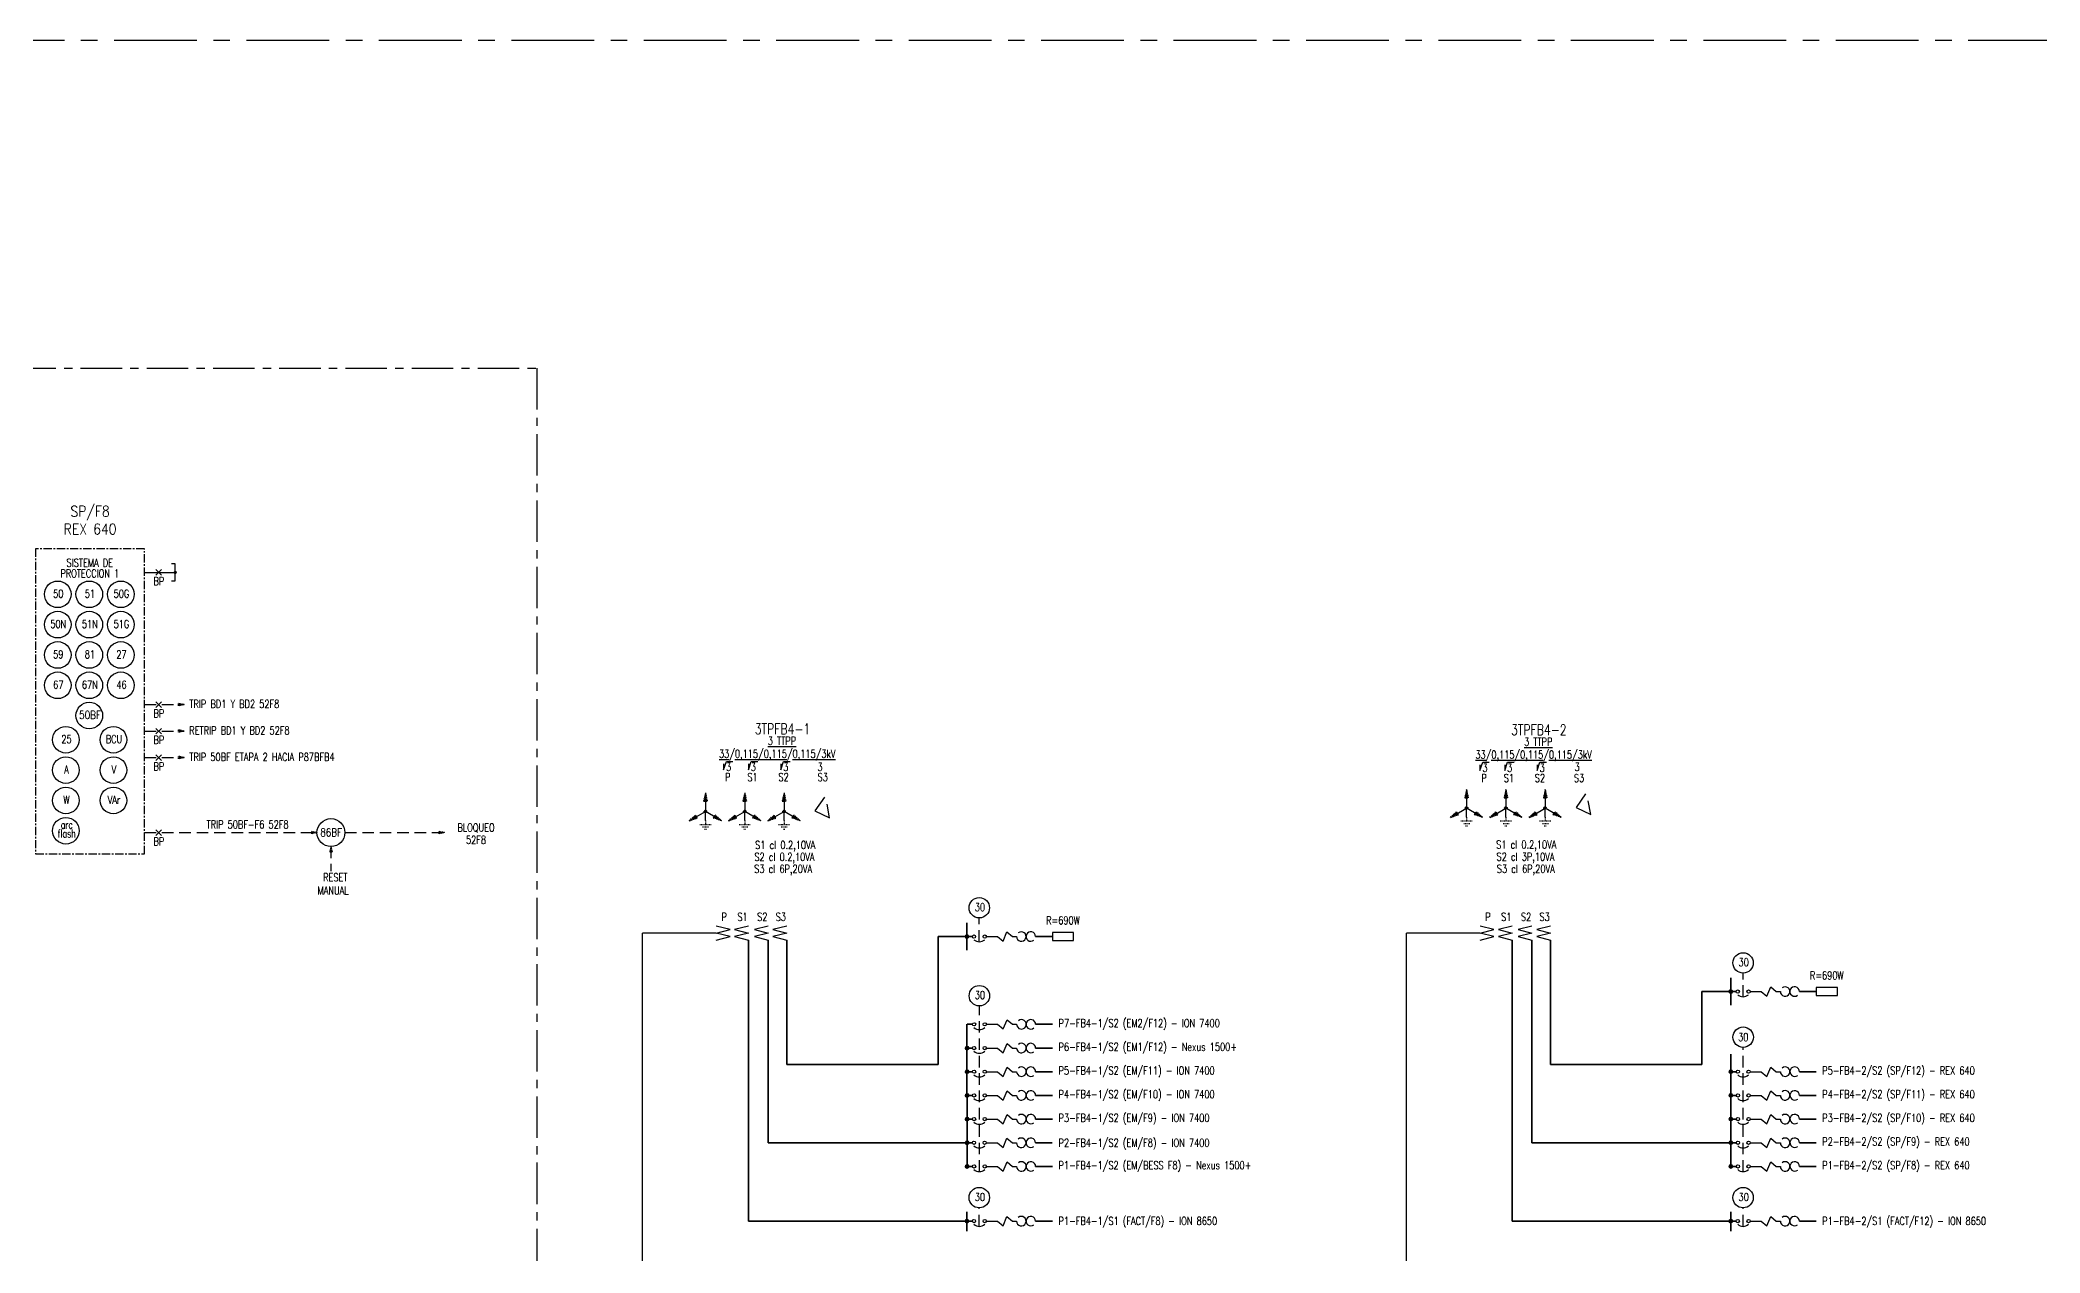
# Model space of a CAD drawing. Header units: millimetres. Extents: x -1355 to 3509, y -1443 to -567.
# Drawn here: x -1075.8 to -773.8, y -775.1 to -591.9 of the extents above; entities that cross this region are included whole.
import ezdxf
from ezdxf.enums import TextEntityAlignment as Align

# ---------------------------------------------------------------- set-up
doc = ezdxf.new("R2010")
doc.units = ezdxf.units.MM
doc.linetypes.add('CENTER', pattern=[2, 1.25, -0.25, 0.25, -0.25])
doc.linetypes.add('HIDDEN', pattern=[0.375, 0.25, -0.125])
for name, color, linetype in [('07SEGMENTOS', 6, 'HIDDEN'), ('ACEP-E-CABLES', 200, 'Continuous'), ('ACEP-E-EJES', 1, 'CENTER'), ('ACEP-E-EQUIPOS', 7, 'Continuous'), ('ACEP-E-SEGMENTOS', 1, 'HIDDEN'), ('ACEP-E-TEXTOS', 3, 'Continuous'), ('SIMBOLOS', 6, 'Continuous'), ('TEXTOS', 7, 'Continuous')]:
    doc.layers.add(name, color=color, linetype=linetype)
doc.layers.add('CONDUCTOR', color=30, linetype='Continuous', lineweight=35)
doc.styles.add('Romans_0.85', font='romans.shx', dxfattribs={"width": 0.85})

# ---------------------------------------------------------------- blocks, each defined once
blk = doc.blocks.new('DIAG-16')
blk.add_lwpolyline([(-1.82, -4), (0, -4), (0, 4), (-1.82, 4)])
at = {"const_width": 0.75}
blk.add_lwpolyline([(-0.38, 0, 1), (0.38, 0, 1)], format="xyb", close=True, dxfattribs=at)
blk = doc.blocks.new('Flecha')
blk.add_hatch(color=256).paths.add_polyline_path([(0, 1.66), (-0.36, 0), (0.36, 0)])
for p, q in [((0, 1.66), (-0.36, 0)), ((-0.36, 0), (0.36, 0)), ((0, 1.66), (0.36, 0))]:
    blk.add_line(p, q)
blk = doc.blocks.new('A$C6181173A')
h = blk.add_hatch(color=256)
h.dxf.hatch_style = 1
h.paths.add_polyline_path([(0.31, 0.31), (0, 0.31, 0.414214), (0.31, 0)])
h.paths.add_polyline_path([(0.31, 0.62, 0.414214), (0, 0.31), (0.31, 0.31)])
h.paths.add_polyline_path([(0.31, 0.62), (0.31, 0.31), (0.62, 0.31, 0.414214)])
h.paths.add_polyline_path([(0.62, 0.31), (0.31, 0.31), (0.31, 0, 0.414214)])
blk.add_circle((0.31, 0.31), 0.308)
blk = doc.blocks.new('DIAG-01')
for p, q in [((0, 0), (0, -2.6)), ((-3.5, -2.6), (3.5, -2.6)), ((-2, -4.1), (2, -4.1)), ((-0.6, -5.6), (0.6, -5.6))]:
    blk.add_line(p, q)

msp = doc.modelspace()

# ---------------------------------------------------------------- linework, layer by layer
for points in [[(-922.95, -726.73), (-922.95, -727.94), (-919.73, -727.94), (-919.73, -726.73)], [(-807.61, -735.05), (-807.61, -736.26), (-804.39, -736.26), (-804.39, -735.05)]]:
    msp.add_lwpolyline(points, close=True)
at = {"layer": '07SEGMENTOS', "color": 1, "linetype": 'HIDDEN', "ltscale": 7}
for p, q in [((-933.98, -728.12), (-933.98, -724.54)), ((-818.64, -736.44), (-818.64, -732.86)), ((-933.97, -762.85), (-933.97, -737.82)), ((-818.63, -762.85), (-818.63, -744.08)), ((-933.98, -771.11), (-933.98, -768.31)), ((-818.64, -771.11), (-818.64, -768.31))]:
    msp.add_line(p, q, dxfattribs=at)
at = {"layer": 'ACEP-E-CABLES'}
for p, q in [((-973.7, -726.82), (-984.83, -726.82)), ((-984.83, -785.92), (-984.83, -726.82)), ((-858.36, -726.82), (-869.49, -726.82)), ((-869.49, -785.92), (-869.49, -726.82))]:
    msp.add_line(p, q, dxfattribs=at)
at = {"layer": 'ACEP-E-EJES', "ltscale": 10}
msp.add_lwpolyline([(-1344.64, -591.95), (-598.78, -591.95), (-597.28, -977.88)], dxfattribs=at)
at = {"layer": 'ACEP-E-EJES', "ltscale": 5}
msp.add_lwpolyline([(-1249.69, -641.49), (-1000.79, -641.49), (-1000.79, -778.42), (-1249.69, -778.42)], close=True, dxfattribs=at)
at = {"layer": 'ACEP-E-EJES'}
msp.add_lwpolyline([(-1076.48, -714.87), (-1060.04, -714.87), (-1060.04, -668.77), (-1076.48, -668.77)], close=True, dxfattribs=at)
at = {"layer": 'ACEP-E-EQUIPOS', "color": 7}
for p, q in [((-1058.33, -671.93), (-1057.49, -672.77)), ((-1057.49, -671.93), (-1058.33, -672.77)), ((-1058.33, -691.9), (-1057.49, -692.73)), ((-1057.49, -691.9), (-1058.33, -692.73)), ((-1058.33, -695.9), (-1057.49, -696.74)), ((-1057.49, -695.9), (-1058.33, -696.74)), ((-1058.33, -699.9), (-1057.49, -700.74)), ((-1057.49, -699.9), (-1058.33, -700.74)), ((-1058.33, -711.23), (-1057.49, -712.07)), ((-1057.49, -711.23), (-1058.33, -712.07))]:
    msp.add_line(p, q, dxfattribs=at)
at = {"layer": 'ACEP-E-EQUIPOS'}
for p, q in [((-971.61, -726.3), (-973.7, -725.78)), ((-973.7, -726.82), (-971.61, -726.3)), ((-971.61, -727.35), (-973.7, -726.82)), ((-973.7, -727.87), (-971.61, -727.35)), ((-968.85, -725.78), (-970.94, -726.3)), ((-970.94, -726.3), (-968.85, -726.82)), ((-968.85, -726.82), (-970.94, -727.35)), ((-970.94, -727.35), (-968.85, -727.87)), ((-965.86, -725.78), (-967.95, -726.3)), ((-967.95, -726.3), (-965.86, -726.82)), ((-965.86, -726.82), (-967.95, -727.35)), ((-967.95, -727.35), (-965.86, -727.87)), ((-963.06, -725.78), (-965.15, -726.3)), ((-965.15, -726.3), (-963.06, -726.82)), ((-963.06, -726.82), (-965.15, -727.35)), ((-965.15, -727.35), (-963.06, -727.87)), ((-932.91, -727.34), (-931.25, -727.34)), ((-931.25, -727.34), (-930.38, -728.04)), ((-930.38, -728.04), (-929.8, -726.63)), ((-929.8, -726.63), (-928.97, -727.34)), ((-928.97, -727.34), (-928.35, -727.34)), ((-856.27, -726.3), (-858.36, -725.78)), ((-858.36, -726.82), (-856.27, -726.3)), ((-856.27, -727.35), (-858.36, -726.82)), ((-858.36, -727.87), (-856.27, -727.35)), ((-853.51, -725.78), (-855.6, -726.3)), ((-855.6, -726.3), (-853.51, -726.82)), ((-853.51, -726.82), (-855.6, -727.35)), ((-855.6, -727.35), (-853.51, -727.87)), ((-850.52, -725.78), (-852.61, -726.3)), ((-852.61, -726.3), (-850.52, -726.82)), ((-850.52, -726.82), (-852.61, -727.35)), ((-852.61, -727.35), (-850.52, -727.87)), ((-847.72, -725.78), (-849.81, -726.3)), ((-849.81, -726.3), (-847.72, -726.82)), ((-847.72, -726.82), (-849.81, -727.35)), ((-849.81, -727.35), (-847.72, -727.87)), ((-817.58, -735.65), (-815.91, -735.65)), ((-815.91, -735.65), (-815.04, -736.36)), ((-815.04, -736.36), (-814.46, -734.95)), ((-814.46, -734.95), (-813.63, -735.65)), ((-813.63, -735.65), (-813.01, -735.65)), ((-930.37, -741.3), (-929.79, -739.9)), ((-929.79, -739.9), (-928.96, -740.6)), ((-932.91, -740.6), (-931.24, -740.6)), ((-931.24, -740.6), (-930.37, -741.3)), ((-928.96, -740.6), (-928.34, -740.6)), ((-932.91, -744.18), (-931.24, -744.18)), ((-931.24, -744.18), (-930.37, -744.88)), ((-930.37, -744.88), (-929.79, -743.48)), ((-929.79, -743.48), (-928.96, -744.18)), ((-928.96, -744.18), (-928.34, -744.18)), ((-932.91, -747.75), (-931.24, -747.75)), ((-931.24, -747.75), (-930.37, -748.46)), ((-930.37, -748.46), (-929.79, -747.05)), ((-929.79, -747.05), (-928.96, -747.75)), ((-928.96, -747.75), (-928.34, -747.75)), ((-817.57, -747.75), (-815.9, -747.75)), ((-815.9, -747.75), (-815.03, -748.46)), ((-815.03, -748.46), (-814.45, -747.05)), ((-814.45, -747.05), (-813.62, -747.75)), ((-813.62, -747.75), (-813, -747.75)), ((-932.91, -751.33), (-931.24, -751.33)), ((-931.24, -751.33), (-930.37, -752.03)), ((-930.37, -752.03), (-929.79, -750.63)), ((-929.79, -750.63), (-928.96, -751.33)), ((-928.96, -751.33), (-928.34, -751.33)), ((-817.57, -751.33), (-815.9, -751.33)), ((-815.9, -751.33), (-815.03, -752.03)), ((-815.03, -752.03), (-814.45, -750.63)), ((-814.45, -750.63), (-813.62, -751.33)), ((-813.62, -751.33), (-813, -751.33)), ((-932.91, -754.91), (-931.24, -754.91)), ((-931.24, -754.91), (-930.37, -755.61)), ((-930.37, -755.61), (-929.79, -754.21)), ((-929.79, -754.21), (-928.96, -754.91)), ((-928.96, -754.91), (-928.34, -754.91)), ((-817.57, -754.91), (-815.9, -754.91)), ((-815.9, -754.91), (-815.03, -755.61)), ((-815.03, -755.61), (-814.45, -754.21)), ((-814.45, -754.21), (-813.62, -754.91)), ((-813.62, -754.91), (-813, -754.91)), ((-930.38, -759.19), (-929.8, -757.78)), ((-929.8, -757.78), (-928.97, -758.49)), ((-815.03, -759.19), (-814.45, -757.78)), ((-814.45, -757.78), (-813.62, -758.49)), ((-932.92, -758.49), (-931.25, -758.49)), ((-931.25, -758.49), (-930.38, -759.19)), ((-928.97, -758.49), (-928.35, -758.49)), ((-817.57, -758.49), (-815.9, -758.49)), ((-815.9, -758.49), (-815.03, -759.19)), ((-813.62, -758.49), (-813, -758.49)), ((-932.91, -762.06), (-931.24, -762.06)), ((-931.24, -762.06), (-930.37, -762.76)), ((-930.37, -762.76), (-929.79, -761.36)), ((-929.79, -761.36), (-928.96, -762.06)), ((-928.96, -762.06), (-928.34, -762.06)), ((-817.57, -762.06), (-815.9, -762.06)), ((-815.9, -762.06), (-815.03, -762.76)), ((-815.03, -762.76), (-814.45, -761.36)), ((-814.45, -761.36), (-813.62, -762.06)), ((-813.62, -762.06), (-813, -762.06)), ((-930.38, -771.03), (-929.8, -769.62)), ((-929.8, -769.62), (-928.97, -770.32)), ((-815.04, -771.03), (-814.46, -769.62)), ((-814.46, -769.62), (-813.63, -770.32)), ((-932.91, -770.32), (-931.25, -770.32)), ((-931.25, -770.32), (-930.38, -771.03)), ((-928.97, -770.32), (-928.35, -770.32)), ((-817.58, -770.32), (-815.91, -770.32)), ((-815.91, -770.32), (-815.04, -771.03)), ((-813.63, -770.32), (-813.01, -770.32))]:
    msp.add_line(p, q, dxfattribs=at)
at = {"layer": 'ACEP-E-EQUIPOS', "color": 7}
for centre in [(-1073.15, -675.66), (-1068.38, -675.66), (-1063.61, -675.66), (-1073.15, -680.24), (-1068.38, -680.24), (-1063.61, -680.24), (-1073.15, -684.82), (-1068.38, -684.82), (-1063.61, -684.82), (-1073.15, -689.4), (-1068.38, -689.4), (-1063.61, -689.4), (-1068.38, -693.97), (-1071.91, -697.62), (-1064.74, -697.62), (-1071.91, -702.2), (-1064.74, -702.2), (-1071.91, -706.78), (-1064.74, -706.78), (-1071.91, -711.36)]:
    msp.add_circle(centre, 2.01, dxfattribs=at)
at = {"layer": 'ACEP-E-EQUIPOS'}
for centre, radius in [((-1031.89, -711.65), 2.11), ((-934.78, -727.34), 0.248), ((-933.16, -727.34), 0.248), ((-819.44, -735.65), 0.248), ((-817.82, -735.65), 0.248), ((-934.77, -740.6), 0.248), ((-933.16, -740.6), 0.248), ((-934.77, -744.18), 0.248), ((-933.16, -744.18), 0.248), ((-934.77, -747.75), 0.248), ((-933.16, -747.75), 0.248), ((-819.43, -747.75), 0.248), ((-817.82, -747.75), 0.248), ((-934.77, -751.33), 0.248), ((-933.16, -751.33), 0.248), ((-819.43, -751.33), 0.248), ((-817.82, -751.33), 0.248), ((-934.77, -754.91), 0.248), ((-933.16, -754.91), 0.248), ((-819.43, -754.91), 0.248), ((-817.82, -754.91), 0.248), ((-934.78, -758.49), 0.248), ((-933.17, -758.49), 0.248), ((-819.43, -758.49), 0.248), ((-817.82, -758.49), 0.248), ((-934.77, -762.06), 0.248), ((-933.16, -762.06), 0.248), ((-819.43, -762.06), 0.248), ((-817.82, -762.06), 0.248), ((-934.78, -770.32), 0.248), ((-933.16, -770.32), 0.248), ((-819.44, -770.32), 0.248), ((-817.82, -770.32), 0.248)]:
    msp.add_circle(centre, radius, dxfattribs=at)
for centre, radius, start, end in [((-933.98, -726.92), 1.21, 227.84, 312.16), ((-927.63, -727.34), 0.717, 180, 129.5288), ((-926.2, -727.34), 0.717, 0, 309.5288), ((-818.64, -735.23), 1.21, 227.84, 312.16), ((-812.29, -735.65), 0.717, 180, 129.5288), ((-810.86, -735.65), 0.717, 0, 309.5288), ((-927.62, -740.6), 0.717, 180, 129.5288), ((-926.19, -740.6), 0.717, 0, 309.5288), ((-933.97, -740.18), 1.21, 227.84, 312.16), ((-933.97, -743.76), 1.21, 227.84, 312.16), ((-927.62, -744.18), 0.717, 180, 129.5288), ((-926.19, -744.18), 0.717, 0, 309.5288), ((-933.97, -747.33), 1.21, 227.84, 312.16), ((-927.62, -747.75), 0.717, 180, 129.5288), ((-926.19, -747.75), 0.717, 0, 309.5288), ((-818.63, -747.33), 1.21, 227.84, 312.16), ((-812.29, -747.75), 0.717, 180, 129.5288), ((-810.85, -747.75), 0.717, 0, 309.5288), ((-933.97, -750.91), 1.21, 227.84, 312.16), ((-927.62, -751.33), 0.717, 180, 129.5288), ((-926.19, -751.33), 0.717, 0, 309.5288), ((-818.63, -750.91), 1.21, 227.84, 312.16), ((-812.29, -751.33), 0.717, 180, 129.5288), ((-810.85, -751.33), 0.717, 0, 309.5288), ((-927.62, -754.91), 0.717, 180, 129.5288), ((-926.19, -754.91), 0.717, 0, 309.5288), ((-812.29, -754.91), 0.717, 180, 129.5288), ((-810.85, -754.91), 0.717, 0, 309.5288), ((-933.97, -754.49), 1.21, 227.84, 312.16), ((-927.64, -758.49), 0.717, 180, 129.5288), ((-926.2, -758.49), 0.717, 0, 309.5288), ((-818.63, -754.49), 1.21, 227.84, 312.16), ((-812.29, -758.49), 0.717, 180, 129.5288), ((-810.85, -758.49), 0.717, 0, 309.5288), ((-933.98, -758.06), 1.21, 227.84, 312.16), ((-818.63, -758.06), 1.21, 227.84, 312.16), ((-933.97, -761.64), 1.21, 227.84, 312.16), ((-927.62, -762.06), 0.717, 180, 129.5288), ((-926.19, -762.06), 0.717, 0, 309.5288), ((-818.63, -761.64), 1.21, 227.84, 312.16), ((-812.29, -762.06), 0.717, 180, 129.5288), ((-810.85, -762.06), 0.717, 0, 309.5288), ((-927.63, -770.32), 0.717, 180, 129.5288), ((-926.2, -770.32), 0.717, 0, 309.5288), ((-812.29, -770.32), 0.717, 180, 129.5288), ((-810.86, -770.32), 0.717, 0, 309.5288), ((-933.98, -769.9), 1.21, 227.84, 312.16), ((-818.64, -769.9), 1.21, 227.84, 312.16)]:
    msp.add_arc(centre, radius, start, end, dxfattribs=at)
at = {"layer": 'ACEP-E-SEGMENTOS', "linetype": 'Continuous'}
msp.add_line((-1060.04, -672.35), (-1055.4, -672.35), dxfattribs=at)
at = {"layer": 'ACEP-E-SEGMENTOS', "color": 1, "linetype": 'HIDDEN', "ltscale": 7}
for p, q in [((-1060.04, -692.32), (-1054.07, -692.32)), ((-1060.04, -696.32), (-1054.07, -696.32)), ((-1060.04, -700.32), (-1054.07, -700.32)), ((-1060.04, -711.65), (-1034, -711.65)), ((-1029.77, -711.65), (-1014.75, -711.65)), ((-1031.89, -713.76), (-1031.89, -717.46))]:
    msp.add_line(p, q, dxfattribs=at)
at = {"layer": 'ACEP-E-SEGMENTOS', "linetype": 'Continuous', "ltscale": 7}
for p, q in [((-975.34, -705.64), (-975.34, -708.45)), ((-969.41, -705.64), (-969.41, -708.45)), ((-963.47, -705.64), (-963.47, -708.45)), ((-860.41, -705.13), (-860.41, -707.94)), ((-854.47, -705.13), (-854.47, -707.94)), ((-848.53, -705.13), (-848.53, -707.94)), ((-977.77, -709.85), (-975.34, -708.45)), ((-972.91, -709.85), (-975.34, -708.45)), ((-975.34, -709.83), (-975.34, -708.45)), ((-971.84, -709.85), (-969.41, -708.45)), ((-966.98, -709.85), (-969.41, -708.45)), ((-969.41, -709.83), (-969.41, -708.45)), ((-965.9, -709.85), (-963.47, -708.45)), ((-961.04, -709.85), (-963.47, -708.45)), ((-963.47, -709.83), (-963.47, -708.45)), ((-862.84, -709.34), (-860.41, -707.94)), ((-857.98, -709.34), (-860.41, -707.94)), ((-860.41, -709.31), (-860.41, -707.94)), ((-856.9, -709.34), (-854.47, -707.94)), ((-852.04, -709.34), (-854.47, -707.94)), ((-854.47, -709.31), (-854.47, -707.94)), ((-850.96, -709.34), (-848.53, -707.94)), ((-846.1, -709.34), (-848.53, -707.94)), ((-848.53, -709.31), (-848.53, -707.94))]:
    msp.add_line(p, q, dxfattribs=at)
for points in [[(-957.37, -706.29), (-958.8, -708.37), (-956.58, -709.43), (-956.97, -707.36)], [(-842.44, -705.78), (-843.86, -707.86), (-841.65, -708.92), (-842.03, -706.85)]]:
    msp.add_lwpolyline(points, dxfattribs=at)
at = {"layer": 'ACEP-E-TEXTOS'}
for points in [[(-972.6, -701.26), (-972.6, -702.16), (-972.16, -700.9), (-971.19, -700.9)], [(-968.85, -701.26), (-968.85, -702.16), (-968.42, -700.9), (-967.44, -700.9)], [(-963.97, -701.26), (-963.97, -702.16), (-963.53, -700.9), (-962.55, -700.9)], [(-858.38, -701.39), (-858.38, -702.29), (-857.95, -701.03), (-856.97, -701.03)], [(-854.64, -701.39), (-854.64, -702.29), (-854.2, -701.03), (-853.23, -701.03)], [(-849.75, -701.39), (-849.75, -702.29), (-849.32, -701.03), (-848.34, -701.03)]]:
    msp.add_lwpolyline(points, dxfattribs=at)
at = {"layer": 'CONDUCTOR'}
for p, q in [((-968.85, -727.87), (-968.85, -770.32)), ((-965.86, -727.87), (-965.86, -758.49)), ((-963.06, -727.87), (-963.06, -746.65)), ((-940.2, -746.65), (-940.2, -727.34)), ((-940.2, -727.34), (-935.03, -727.34)), ((-935.84, -725.28), (-935.84, -729.39)), ((-925.48, -727.34), (-922.95, -727.34)), ((-853.51, -727.87), (-853.51, -770.32)), ((-850.52, -727.87), (-850.52, -758.49)), ((-847.72, -727.87), (-847.72, -745.46)), ((-847.72, -727.87), (-847.72, -746.65)), ((-820.5, -733.6), (-820.5, -737.71)), ((-824.86, -746.65), (-824.86, -735.65)), ((-824.86, -735.65), (-819.69, -735.65)), ((-810.14, -735.65), (-807.61, -735.65)), ((-935.84, -740.6), (-935.83, -762.06)), ((-935.02, -740.6), (-935.83, -740.6)), ((-925.47, -740.6), (-922.95, -740.6)), ((-935.02, -744.18), (-935.83, -744.18)), ((-925.47, -744.18), (-922.95, -744.18)), ((-820.5, -745.13), (-820.49, -762.06)), ((-940.2, -746.65), (-963.06, -746.65)), ((-935.02, -747.75), (-935.83, -747.75)), ((-925.47, -747.75), (-922.95, -747.75)), ((-824.86, -746.65), (-847.72, -746.65)), ((-819.68, -747.75), (-820.49, -747.75)), ((-810.13, -747.75), (-807.61, -747.75)), ((-935.02, -751.33), (-935.83, -751.33)), ((-925.47, -751.33), (-922.95, -751.33)), ((-819.68, -751.33), (-820.49, -751.33)), ((-810.13, -751.33), (-807.61, -751.33)), ((-935.02, -754.91), (-935.83, -754.91)), ((-925.47, -754.91), (-922.95, -754.91)), ((-819.68, -754.91), (-820.49, -754.91)), ((-810.13, -754.91), (-807.61, -754.91)), ((-935.84, -758.49), (-965.86, -758.49)), ((-935.03, -758.49), (-935.84, -758.49)), ((-925.48, -758.49), (-922.96, -758.49)), ((-820.5, -758.49), (-850.52, -758.49)), ((-819.68, -758.49), (-820.49, -758.49)), ((-810.13, -758.49), (-807.61, -758.49)), ((-935.02, -762.06), (-935.83, -762.06)), ((-925.47, -762.06), (-922.95, -762.06)), ((-819.68, -762.06), (-820.49, -762.06)), ((-810.13, -762.06), (-807.61, -762.06)), ((-935.84, -768.94), (-935.84, -771.85)), ((-820.5, -768.94), (-820.5, -771.85)), ((-968.85, -770.32), (-935.84, -770.32)), ((-935.03, -770.32), (-935.84, -770.32)), ((-925.48, -770.32), (-922.95, -770.32)), ((-853.51, -770.32), (-820.5, -770.32)), ((-819.69, -770.32), (-820.5, -770.32)), ((-810.14, -770.32), (-807.61, -770.32))]:
    msp.add_line(p, q, dxfattribs=at)
at = {"layer": 'SIMBOLOS', "color": 7}
for centre in [(-933.98, -723), (-818.64, -731.32), (-933.97, -736.28), (-818.63, -742.54), (-933.98, -766.77), (-818.64, -766.77)]:
    msp.add_circle(centre, 1.54, dxfattribs=at)

# ---------------------------------------------------------------- block references
at = {"layer": 'ACEP-E-EQUIPOS', "color": 7, "xscale": 0.3244657492774908, "yscale": 0.3244657492774908, "zscale": 0.3244657492774908}
msp.add_blockref('DIAG-16', (-1055.4, -672.35), dxfattribs=at)
at = {"layer": 'ACEP-E-SEGMENTOS', "color": 1, "linetype": 'HIDDEN', "ltscale": 7, "yscale": 0.498364787019408, "zscale": 0.498364787019408, "rotation": 270}
for p, xscale in [((-1054.9, -692.32), -0.4983647870193723), ((-1054.9, -696.32), -0.4983647870193723), ((-1054.9, -700.32), -0.4983647870193723), ((-1034.82, -711.65), 0.498364787019408), ((-1015.58, -711.65), 0.498364787019408)]:
    msp.add_blockref('Flecha', p, dxfattribs=dict(at, xscale=xscale))
at = {"layer": 'ACEP-E-SEGMENTOS', "linetype": 'Continuous', "ltscale": 7}
for name, p, xscale, yscale, zscale in [('Flecha', (-975.34, -706.88), 0.7475471805291098, 0.7475471805291098, 0.7475471805291098), ('Flecha', (-969.41, -706.88), 0.7475471805291098, 0.7475471805291098, 0.7475471805291098), ('Flecha', (-963.47, -706.88), 0.7475471805291098, 0.7475471805291098, 0.7475471805291098), ('Flecha', (-860.41, -706.37), 0.7475471805291098, 0.7475471805291098, 0.7475471805291098), ('Flecha', (-854.47, -706.37), 0.7475471805291098, 0.7475471805291098, 0.7475471805291098), ('Flecha', (-848.53, -706.37), 0.7475471805291098, 0.7475471805291098, 0.7475471805291098), ('A$C6181173A', (-975.53, -708.64), 0.604073522387875, 0.604073522387875, 0.604073522387875), ('A$C6181173A', (-969.59, -708.64), 0.604073522387875, 0.604073522387875, 0.604073522387875), ('A$C6181173A', (-963.65, -708.64), 0.604073522387875, 0.604073522387875, 0.604073522387875), ('DIAG-01', (-860.41, -709.31), -0.2416294089551534, 0.2416294089551534, 0.2416294089551534), ('A$C6181173A', (-860.59, -708.12), 0.604073522387875, 0.604073522387875, 0.604073522387875), ('DIAG-01', (-854.47, -709.31), -0.2416294089551534, 0.2416294089551534, 0.2416294089551534), ('A$C6181173A', (-854.65, -708.12), 0.604073522387875, 0.604073522387875, 0.604073522387875), ('DIAG-01', (-848.53, -709.31), -0.2416294089551534, 0.2416294089551534, 0.2416294089551534), ('A$C6181173A', (-848.72, -708.12), 0.604073522387875, 0.604073522387875, 0.604073522387875), ('DIAG-01', (-975.34, -709.83), -0.2416294089551534, 0.2416294089551534, 0.2416294089551534), ('DIAG-01', (-969.41, -709.83), -0.2416294089551534, 0.2416294089551534, 0.2416294089551534), ('DIAG-01', (-963.47, -709.83), -0.2416294089551534, 0.2416294089551534, 0.2416294089551534)]:
    msp.add_blockref(name, p, dxfattribs=dict(at, xscale=xscale, yscale=yscale, zscale=zscale))
at = {"layer": 'ACEP-E-SEGMENTOS', "linetype": 'Continuous', "ltscale": 7, "yscale": 0.7475471805291098, "zscale": 0.7475471805291098}
for p, xscale, rotation in [((-976.7, -709.23), 0.7475471805291098, 120), ((-973.99, -709.23), -0.7475471805291097, 240), ((-970.76, -709.23), 0.7475471805291098, 120), ((-968.05, -709.23), -0.7475471805291097, 240), ((-964.83, -709.23), 0.7475471805291098, 120), ((-962.11, -709.23), -0.7475471805291097, 240), ((-861.77, -708.72), 0.7475471805291098, 120), ((-859.05, -708.72), -0.7475471805291097, 240), ((-855.83, -708.72), 0.7475471805291098, 120), ((-853.11, -708.72), -0.7475471805291097, 240), ((-849.89, -708.72), 0.7475471805291098, 120), ((-847.17, -708.72), -0.7475471805291097, 240)]:
    msp.add_blockref('Flecha', p, dxfattribs=dict(at, xscale=xscale, rotation=rotation))
at = {"layer": 'ACEP-E-SEGMENTOS', "color": 1, "linetype": 'HIDDEN', "ltscale": 7, "xscale": -0.498364787019408, "yscale": 0.498364787019408, "zscale": 0.498364787019408}
msp.add_blockref('Flecha', (-1031.89, -714.59), dxfattribs=at)
at = {"layer": 'CONDUCTOR', "xscale": 0.8054313631838333, "yscale": 0.8054313631838333, "zscale": 0.8054313631838333, "rotation": 90}
for p in [(-935.59, -727.59), (-820.26, -735.9), (-935.58, -744.43), (-935.58, -748), (-820.24, -748), (-935.58, -751.58), (-820.24, -751.58), (-935.58, -755.16), (-820.24, -755.16), (-935.58, -758.73), (-820.24, -758.73), (-935.58, -762.31), (-820.24, -762.31), (-935.59, -770.57), (-820.25, -770.57)]:
    msp.add_blockref('A$C6181173A', p, dxfattribs=at)

# ---------------------------------------------------------------- texts
at = {"layer": 'ACEP-E-TEXTOS', "style": 'Romans_0.85', "width": 0.75}
for s, height, p in [('SISTEMA DE', 1.208, (-1068.3, -670.9)), ('PROTECCION 1', 1.2081, (-1068.3, -672.51))]:
    msp.add_text(s, height=height, dxfattribs=at).set_placement(p, align=Align.MIDDLE_CENTER)
for s, height, p in [('BP', 1.208, (-1057.87, -674.28)), ('50', 1.208, (-1073.06, -676.17)), ('51', 1.208, (-1068.29, -676.17)), ('50G', 1.208, (-1063.52, -676.17)), ('50N', 1.208, (-1073.06, -680.75)), ('51N', 1.208, (-1068.29, -680.75)), ('51G', 1.208, (-1063.52, -680.75)), ('59', 1.208, (-1073.06, -685.33)), ('81', 1.208, (-1068.29, -685.33)), ('27', 1.208, (-1063.52, -685.33)), ('67', 1.208, (-1073.06, -689.91)), ('67N', 1.208, (-1068.29, -689.91)), ('46', 1.208, (-1063.52, -689.91)), ('BP', 1.208, (-1057.87, -694.25)), ('25', 1.208, (-1071.82, -698.13)), ('BCU', 1.208, (-1064.65, -698.13)), ('BP', 1.208, (-1057.87, -698.25)), ('%%U3 TTPP', 1.208, (-963.78, -698.4)), ('%%U3 TTPP', 1.208, (-849.57, -698.53)), ('%%U33%%U/%%U0,115/0,115%%U/%%U0,115/3kV', 1.2081, (-964.49, -700.35)), ('%%U33%%U/%%U0,115/0,115%%U/%%U0,115/3kV', 1.2081, (-850.27, -700.48)), ('A', 1.21, (-1071.82, -702.71)), ('V', 1.21, (-1064.65, -702.71)), ('BP', 1.208, (-1057.87, -702.25)), ('P', 1.21, (-971.97, -703.87)), ('S1', 1.208, (-968.23, -703.87)), ('S2', 1.208, (-963.53, -703.87)), ('S3', 1.208, (-957.62, -703.87)), ('P', 1.21, (-857.76, -704.01)), ('S1', 1.208, (-854.01, -704.01)), ('S2', 1.208, (-849.32, -704.01)), ('S3', 1.208, (-843.41, -704.01)), ('W', 1.21, (-1071.82, -707.29)), ('VAr', 1.208, (-1064.65, -707.29)), ('BP', 1.208, (-1057.87, -713.58)), ('TRIP 50BF-F6 52F8', 1.2081, (-1044.48, -711.02)), ('BLOQUEO', 1.208, (-1009.98, -711.49)), ('52F8', 1.208, (-1009.98, -713.34)), ('S2 cl 0.2,10VA', 1.2081, (-963.4, -715.92)), ('S1 cl 0.2,10VA', 1.2081, (-963.29, -714.12)), ('S1 cl 0.2,10VA', 1.2081, (-851.38, -714.06)), ('S2 cl 3P,10VA', 1.2081, (-851.5, -715.89)), ('RESET', 1.208, (-1031.23, -719)), ('S3 cl 6P,20VA', 1.2081, (-963.6, -717.73)), ('S3 cl 6P,20VA', 1.2081, (-851.45, -717.72)), ('MANUAL', 1.208, (-1031.56, -720.98)), ('P', 1.21, (-972.5, -724.97)), ('S1', 1.208, (-969.74, -724.97)), ('S2', 1.208, (-966.75, -724.97)), ('S3', 1.208, (-963.95, -724.97)), ('30', 1.208, (-933.88, -723.51)), ('R=690W', 1.208, (-921.34, -725.5)), ('P', 1.21, (-857.16, -724.97)), ('S1', 1.208, (-854.4, -724.97)), ('S2', 1.208, (-851.41, -724.97)), ('S3', 1.208, (-848.61, -724.97)), ('30', 1.208, (-818.55, -731.83)), ('R=690W', 1.208, (-806, -733.82)), ('30', 1.208, (-933.88, -736.78)), ('30', 1.208, (-818.61, -743.13)), ('30', 1.208, (-933.88, -767.28)), ('30', 1.208, (-818.55, -767.28))]:
    msp.add_text(s, height=height, dxfattribs=at).set_placement(p, align=Align.CENTER)
for s, height, p in [('TRIP BD1 Y BD2 52F8', 1.2081, (-1053.28, -692.82)), ('RETRIP BD1 Y BD2 52F8', 1.2081, (-1053.28, -696.82)), ('TRIP 50BF ETAPA 2 HACIA P87BFB4', 1.2081, (-1053.28, -700.83)), ('3', 1.21, (-972.22, -702.34)), ('3', 1.21, (-968.48, -702.34)), ('3', 1.21, (-963.59, -702.34)), ('3', 1.21, (-958.41, -702.34)), ('3', 1.21, (-858, -702.47)), ('3', 1.21, (-854.26, -702.47)), ('3', 1.21, (-849.37, -702.47)), ('3', 1.21, (-844.09, -702.34)), ('P7-FB4-1/S2 (EM2/F12) - ION 7400', 1.2081, (-922.01, -741.03)), ('P6-FB4-1/S2 (EM1/F12) - Nexus 1500+', 1.2081, (-922.01, -744.6)), ('P5-FB4-1/S2 (EM/F11) - ION 7400', 1.2081, (-922.01, -748.18)), ('P5-FB4-2/S2 (SP/F12) - REX 640', 1.2081, (-806.68, -748.18)), ('P4-FB4-1/S2 (EM/F10) - ION 7400', 1.2081, (-922.01, -751.76)), ('P4-FB4-2/S2 (SP/F11) - REX 640', 1.2081, (-806.68, -751.76)), ('P3-FB4-1/S2 (EM/F9) - ION 7400', 1.2081, (-922.01, -755.33)), ('P3-FB4-2/S2 (SP/F10) - REX 640', 1.2081, (-806.68, -755.33)), ('P2-FB4-1/S2 (EM/F8) - ION 7400', 1.2081, (-922.01, -759.1)), ('P2-FB4-2/S2 (SP/F9) - REX 640', 1.2081, (-806.68, -758.91)), ('P1-FB4-1/S2 (EM/BESS F8) - Nexus 1500+', 1.2081, (-922.02, -762.49)), ('P1-FB4-2/S2 (SP/F8) - REX 640', 1.2081, (-806.68, -762.49)), ('P1-FB4-1/S1 (FACT/F8) - ION 8650', 1.2081, (-922.02, -770.9)), ('P1-FB4-2/S1 (FACT/F12) - ION 8650', 1.2081, (-806.68, -770.9))]:
    msp.add_text(s, height=height, dxfattribs=at).set_placement(p)
at = {"layer": 'ACEP-E-TEXTOS', "color": 7, "style": 'Romans_0.85', "width": 0.75}
for s, p in [('3TPFB4-1', (-963.7, -696.8)), ('3TPFB4-2', (-849.49, -696.93))]:
    msp.add_text(s, height=1.611, dxfattribs=at).set_placement(p, align=Align.CENTER)
at = {"layer": 'ACEP-E-TEXTOS', "char_height": 1.2081, "width": 3.8966, "attachment_point": 2, "style": 'Romans_0.85'}
for s, insert in [('{\\W0.8;50BF}', (-1068.27, -693.27)), ('{\\W0.8;86BF}', (-1031.86, -711.01))]:
    msp.add_mtext(s, dxfattribs=dict(at, insert=insert))
at = {"layer": 'ACEP-E-TEXTOS', "insert": (-1071.78, -709.85), "char_height": 1.2081, "width": 3.8611, "attachment_point": 2, "line_spacing_factor": 0.657437, "style": 'Romans_0.85'}
msp.add_mtext('{\\W0.7;arc flash}', dxfattribs=at)
at = {"layer": 'TEXTOS', "color": 7, "insert": (-1068.26, -664.46), "char_height": 1.611, "width": 18.5926, "attachment_point": 5, "style": 'Romans_0.85'}
msp.add_mtext('SP/F8\\PREX 640', dxfattribs=at)

doc.saveas('drawing.dxf')
